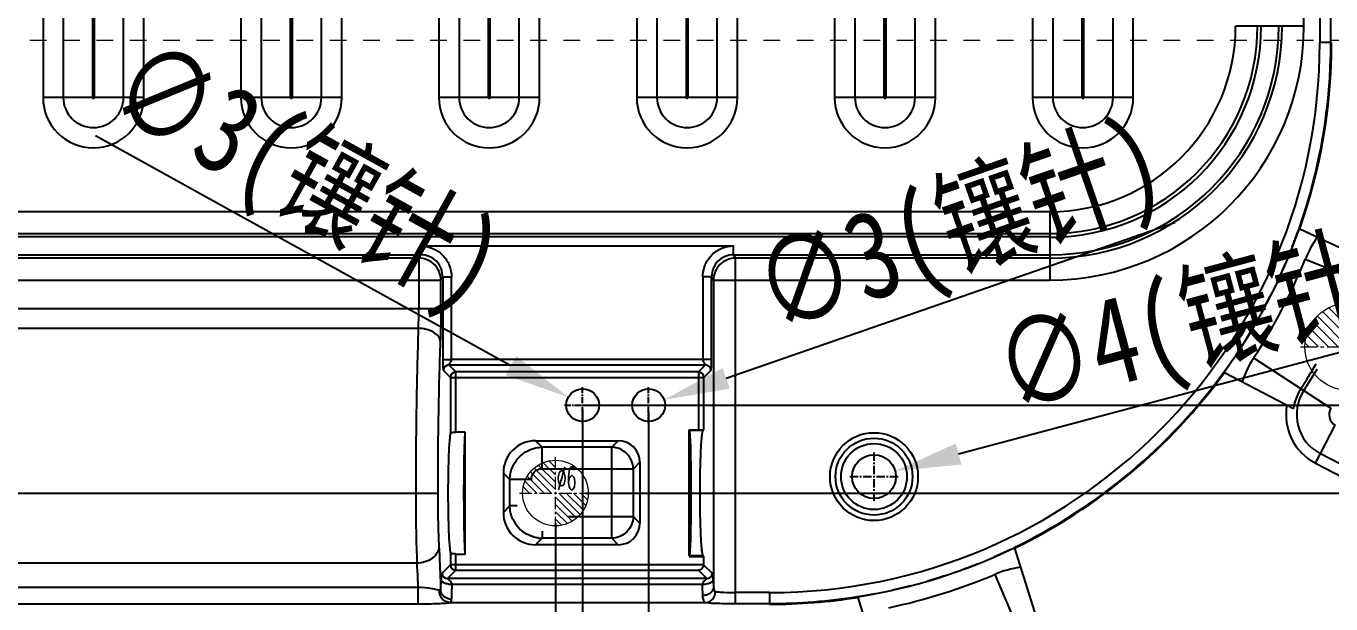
# Model space of a CAD drawing. Header units: millimetres. Extents: x -2895 to -298, y -11750 to -2997.
# Drawn here: x -1733.6 to -1614.3, y -6084 to -6031.1 of the extents above; entities that cross this region are included whole.
import ezdxf
from ezdxf.enums import TextEntityAlignment as Align

# ---------------------------------------------------------------- set-up
doc = ezdxf.new("R2010")
doc.units = ezdxf.units.MM
doc.header["$LTSCALE"] = 16.335
doc.header["$PDMODE"] = 3
doc.header["$PDSIZE"] = 0.3125
doc.linetypes.add('CENTER', pattern=[0.6, 0.375, -0.075, 0.075, -0.075])
doc.linetypes.add('HIDDEN', pattern=[0.2, 0.1, -0.1])
doc.layers.get('0').update_dxf_attribs({"linetype": 'CONTINUOUS'})
doc.layers.get('Defpoints').update_dxf_attribs({"linetype": 'CONTINUOUS'})
doc.layers.add('cool', color=153, linetype='HIDDEN', lineweight=9)
doc.layers.add('epin', color=13, linetype='CONTINUOUS', lineweight=9)
doc.layers.add('DEFAULT_2', color=8, linetype='HIDDEN')
doc.styles.get("Standard").update_dxf_attribs({"font": 'txt', "width": 0.8})
doc.styles.add('TXT05', font='txt.shx', dxfattribs={"width": 0.5, "bigfont": 'gbcbig.shx'})
doc.dimstyles.new('ISO-25', dxfattribs={"dimtxt": 8, "dimasz": 6, "dimexe": 0, "dimexo": 0, "dimgap": 0, "dimtad": 1, "dimdsep": 46, "dimtxsty": 'Standard', "dimcen": 0, "dimclrd": 4, "dimclre": 4, "dimclrt": 6, "dimazin": 0, "dimtfac": 1, "dimtofl": 0, "dimtmove": 0, "dimatfit": 3, "dimfxl": 0, "dimarcsym": 0})

# ---------------------------------------------------------------- blocks, each defined once
blk = doc.blocks.new('147')
at = {"layer": 'cool', "ltscale": 0.932966}
blk.add_line((229.57, -3857.57), (-211.77, -3857.57), dxfattribs=at)
blk = doc.blocks.new('*D1431')
at = {"color": 4, "lineweight": -2}
for p, q in [((-1614.35, -5795.47), (-1505.71, -5795.47)), ((-1505.71, -5801.47), (-1505.71, -6169.47)), ((-1623.88, -6175.47), (-1505.71, -6175.47))]:
    blk.add_line(p, q, dxfattribs=at)
at = {"color": 4}
for points in [[(-1506.71, -5801.47), (-1504.71, -5801.47), (-1505.71, -5795.47)], [(-1506.71, -6169.47), (-1504.71, -6169.47), (-1505.71, -6175.47)]]:
    blk.add_solid(points, dxfattribs=at)
at = {"layer": 'Defpoints', "color": 0}
for p in [(-1614.35, -5795.47), (-1623.88, -6175.47), (-1505.71, -6175.47)]:
    blk.add_point(p, dxfattribs=at)
at = {"color": 6, "insert": (-1509.71, -5974.79), "char_height": 8, "attachment_point": 5, "rotation": 90}
blk.add_mtext('380', dxfattribs=at)
blk = doc.blocks.new('*D1432')
at = {"color": 4, "lineweight": -2}
blk.add_line((-1628.55, -6049.15), (-1669.56, -6063.36), dxfattribs=at)
at = {"color": 4}
blk.add_solid([(-1669.89, -6062.41), (-1669.23, -6064.3), (-1675.23, -6065.32)], dxfattribs=at)
at = {"layer": 'Defpoints', "color": 0}
for p in [(-1675.23, -6065.32), (-1678.06, -6066.31)]:
    blk.add_point(p, dxfattribs=at)
at = {"color": 6, "insert": (-1647.95, -6050.28), "char_height": 8, "attachment_point": 5, "rotation": 19.11}
blk.add_mtext('∅3(镶针)', dxfattribs=at)
blk = doc.blocks.new('*D1433')
at = {"color": 4, "lineweight": -2}
blk.add_line((-1727.2, -6041.14), (-1689.24, -6062.18), dxfattribs=at)
at = {"color": 4}
blk.add_solid([(-1688.75, -6061.31), (-1689.72, -6063.06), (-1683.99, -6065.09)], dxfattribs=at)
at = {"layer": 'Defpoints', "color": 0}
for p in [(-1683.99, -6065.09), (-1681.36, -6066.54)]:
    blk.add_point(p, dxfattribs=at)
at = {"color": 6, "insert": (-1708.28, -6045.58), "char_height": 8, "attachment_point": 5, "rotation": 331.011}
blk.add_mtext('∅3(镶针)', dxfattribs=at)
blk = doc.blocks.new('*D1436')
at = {"color": 4, "lineweight": -2}
blk.add_line((-1682.68, -6065.82), (-1520.13, -6065.82), dxfattribs=at)
at = {"layer": 'Defpoints', "color": 0}
for p in [(-1781.67, -5985.47), (-1682.68, -6065.82), (-1538.53, -6065.82)]:
    blk.add_point(p, dxfattribs=at)
at = {"color": 6, "insert": (-1529.33, -6062.82), "char_height": 6, "attachment_point": 5}
blk.add_mtext('80.35', dxfattribs=at)
blk = doc.blocks.new('*D1437')
at = {"color": 4, "lineweight": -2}
for p, q in [((-1562.53, -6060.47), (-1550.53, -6058.88)), ((-1550.53, -6058.88), (-1530.53, -6058.88)), ((-1608.27, -6060.47), (-1562.53, -6060.47))]:
    blk.add_line(p, q, dxfattribs=at)
at = {"layer": 'Defpoints', "color": 0}
for p in [(-1781.67, -5985.47), (-1538.53, -6058.88), (-1608.27, -6060.47)]:
    blk.add_point(p, dxfattribs=at)
at = {"color": 6, "insert": (-1534.53, -6055.88), "char_height": 6, "attachment_point": 5}
blk.add_mtext('75', dxfattribs=at)
blk = doc.blocks.new('*D1438')
at = {"color": 4, "lineweight": -2}
for p, q in [((-1682.42, -6073.85), (-1562.53, -6073.85)), ((-1562.53, -6073.85), (-1550.53, -6074.85)), ((-1550.53, -6074.85), (-1519.33, -6074.85))]:
    blk.add_line(p, q, dxfattribs=at)
at = {"layer": 'Defpoints', "color": 0}
for p in [(-1781.67, -5985.47), (-1682.42, -6073.85), (-1538.53, -6074.85)]:
    blk.add_point(p, dxfattribs=at)
at = {"color": 6, "insert": (-1528.93, -6071.85), "char_height": 6, "attachment_point": 5}
blk.add_mtext('88.38', dxfattribs=at)
blk = doc.blocks.new('*D1439')
at = {"color": 4, "lineweight": -2}
for p, q in [((-1562.53, -6090.47), (-1550.53, -6087.46)), ((-1550.53, -6087.46), (-1528.13, -6087.46)), ((-1643.27, -6090.47), (-1562.53, -6090.47))]:
    blk.add_line(p, q, dxfattribs=at)
at = {"layer": 'Defpoints', "color": 0}
for p in [(-1781.67, -5985.47), (-1538.53, -6087.46), (-1643.27, -6090.47)]:
    blk.add_point(p, dxfattribs=at)
at = {"color": 6, "insert": (-1533.33, -6084.46), "char_height": 6, "attachment_point": 5}
blk.add_mtext('105', dxfattribs=at)
blk = doc.blocks.new('*D1440')
at = {"color": 4, "lineweight": -2}
for p, q in [((-1755.27, -6093.97), (-1562.53, -6093.97)), ((-1562.53, -6093.97), (-1550.53, -6094.97)), ((-1550.53, -6094.97), (-1521.73, -6094.97))]:
    blk.add_line(p, q, dxfattribs=at)
at = {"layer": 'Defpoints', "color": 0}
for p in [(-1781.67, -5985.47), (-1755.27, -6093.97), (-1538.53, -6094.97)]:
    blk.add_point(p, dxfattribs=at)
at = {"color": 6, "insert": (-1530.13, -6091.97), "char_height": 6, "attachment_point": 5}
blk.add_mtext('108.5', dxfattribs=at)
blk = doc.blocks.new('*D1441')
at = {"color": 4, "lineweight": -2}
blk.add_line((-1584.18, -6110.47), (-1527.33, -6110.47), dxfattribs=at)
at = {"layer": 'Defpoints', "color": 0}
for p in [(-1781.67, -5985.47), (-1584.18, -6110.47), (-1538.53, -6110.47)]:
    blk.add_point(p, dxfattribs=at)
at = {"color": 6, "insert": (-1532.93, -6107.47), "char_height": 6, "attachment_point": 5}
blk.add_mtext('125', dxfattribs=at)
blk = doc.blocks.new('*D1442')
at = {"color": 4, "lineweight": -2}
blk.add_line((-1567.87, -6145.47), (-1528.13, -6145.47), dxfattribs=at)
at = {"layer": 'Defpoints', "color": 0}
for p in [(-1781.67, -5985.47), (-1567.87, -6145.47), (-1538.53, -6145.47)]:
    blk.add_point(p, dxfattribs=at)
at = {"color": 6, "insert": (-1533.33, -6142.47), "char_height": 6, "attachment_point": 5}
blk.add_mtext('160', dxfattribs=at)
blk = doc.blocks.new('*D1378')
at = {"color": 4, "lineweight": -2}
blk.add_line((-1711.67, -6097.97), (-1711.67, -6190.08), dxfattribs=at)
at = {"layer": 'Defpoints', "color": 0}
for p in [(-1781.67, -5985.47), (-1711.67, -6097.97), (-1711.67, -6182.88)]:
    blk.add_point(p, dxfattribs=at)
at = {"color": 6, "insert": (-1714.67, -6186.48), "char_height": 6, "attachment_point": 5, "rotation": 90}
blk.add_mtext('70', dxfattribs=at)
blk = doc.blocks.new('*D1379')
at = {"color": 4, "lineweight": -2}
for p, q in [((-1685.17, -6076.6), (-1685.17, -6158.88)), ((-1685.17, -6158.88), (-1696.15, -6170.88)), ((-1696.15, -6170.88), (-1696.15, -6197.28))]:
    blk.add_line(p, q, dxfattribs=at)
at = {"layer": 'Defpoints', "color": 0}
for p in [(-1781.67, -5985.47), (-1685.17, -6076.6), (-1696.15, -6182.88)]:
    blk.add_point(p, dxfattribs=at)
at = {"color": 6, "insert": (-1699.15, -6190.08), "char_height": 6, "attachment_point": 5, "rotation": 90}
blk.add_mtext('96.5', dxfattribs=at)
blk = doc.blocks.new('*D1380')
at = {"color": 4, "lineweight": -2}
for p, q in [((-1682.68, -6066.18), (-1682.68, -6158.88)), ((-1682.68, -6158.88), (-1686.5, -6170.88)), ((-1686.5, -6170.88), (-1686.5, -6202.08))]:
    blk.add_line(p, q, dxfattribs=at)
at = {"layer": 'Defpoints', "color": 0}
for p in [(-1781.67, -5985.47), (-1682.68, -6066.18), (-1686.5, -6182.88)]:
    blk.add_point(p, dxfattribs=at)
at = {"color": 6, "insert": (-1689.5, -6192.48), "char_height": 6, "attachment_point": 5, "rotation": 90}
blk.add_mtext('98.99', dxfattribs=at)
blk = doc.blocks.new('*D1381')
at = {"color": 4, "lineweight": -2}
blk.add_line((-1676.65, -6066.45), (-1676.65, -6203.68), dxfattribs=at)
at = {"layer": 'Defpoints', "color": 0}
for p in [(-1781.67, -5985.47), (-1676.65, -6066.45), (-1676.65, -6182.88)]:
    blk.add_point(p, dxfattribs=at)
at = {"color": 6, "insert": (-1679.65, -6193.28), "char_height": 6, "attachment_point": 5, "rotation": 90}
blk.add_mtext('105.02', dxfattribs=at)
blk = doc.blocks.new('*D1382')
at = {"color": 4, "lineweight": -2}
blk.add_line((-1647.67, -6092.39), (-1647.67, -6194.08), dxfattribs=at)
at = {"layer": 'Defpoints', "color": 0}
for p in [(-1781.67, -5985.47), (-1647.67, -6092.39), (-1647.67, -6182.88)]:
    blk.add_point(p, dxfattribs=at)
at = {"color": 6, "insert": (-1650.67, -6188.48), "char_height": 6, "attachment_point": 5, "rotation": 90}
blk.add_mtext('134', dxfattribs=at)
blk = doc.blocks.new('*D1383')
at = {"color": 4, "lineweight": -2}
for p, q in [((-1612.67, -6064.87), (-1612.67, -6158.88)), ((-1612.67, -6158.88), (-1611.67, -6170.88)), ((-1611.67, -6170.88), (-1611.67, -6194.08))]:
    blk.add_line(p, q, dxfattribs=at)
at = {"layer": 'Defpoints', "color": 0}
for p in [(-1781.67, -5985.47), (-1612.67, -6064.87), (-1611.67, -6182.88)]:
    blk.add_point(p, dxfattribs=at)
at = {"color": 6, "insert": (-1614.67, -6188.48), "char_height": 6, "attachment_point": 5, "rotation": 90}
blk.add_mtext('169', dxfattribs=at)
blk = doc.blocks.new('*D1384')
at = {"color": 4, "lineweight": -2}
for p, q in [((-1605.67, -6014.75), (-1605.67, -6158.88)), ((-1605.67, -6158.88), (-1604.17, -6170.88)), ((-1604.17, -6170.88), (-1604.17, -6194.08))]:
    blk.add_line(p, q, dxfattribs=at)
at = {"layer": 'Defpoints', "color": 0}
for p in [(-1781.67, -5985.47), (-1605.67, -6014.75), (-1604.17, -6182.88)]:
    blk.add_point(p, dxfattribs=at)
at = {"color": 6, "insert": (-1607.17, -6188.48), "char_height": 6, "attachment_point": 5, "rotation": 90}
blk.add_mtext('176', dxfattribs=at)
blk = doc.blocks.new('*D1443')
at = {"color": 4, "lineweight": -2}
blk.add_line((-1576.67, -6141.94), (-1576.67, -6194.88), dxfattribs=at)
at = {"layer": 'Defpoints', "color": 0}
for p in [(-1781.67, -5985.47), (-1576.67, -6141.94), (-1576.67, -6182.88)]:
    blk.add_point(p, dxfattribs=at)
at = {"color": 6, "insert": (-1579.67, -6188.88), "char_height": 6, "attachment_point": 5, "rotation": 90}
blk.add_mtext('205', dxfattribs=at)
blk = doc.blocks.new('*D1445')
at = {"color": 4, "lineweight": -2}
blk.add_line((-1606.38, -6059.1), (-1648.31, -6070.29), dxfattribs=at)
at = {"color": 4}
blk.add_solid([(-1648.57, -6069.32), (-1648.06, -6071.25), (-1654.11, -6071.83)], dxfattribs=at)
at = {"layer": 'Defpoints', "color": 0}
for p in [(-1654.11, -6071.83), (-1657.98, -6072.86)]:
    blk.add_point(p, dxfattribs=at)
at = {"color": 6, "insert": (-1625.81, -6058.81), "char_height": 8, "attachment_point": 5, "rotation": 14.9362}
blk.add_mtext('∅4(镶针)', dxfattribs=at)
blk = doc.blocks.new('epin_ejp_8')
at = {"layer": 'epin'}
h = blk.add_hatch(dxfattribs=at)
h.set_pattern_fill('_ANSI31', color=123, scale=0.2, angle=90, style=0)
h.set_pattern_definition([(135, (-263.1036, 1313.3417), (-0.4490128, -0.4490128), [])])
h.paths.add_polyline_path([(0, 4, 0.414214), (-4, 0), (0, 0)])
h.paths.add_polyline_path([(4, 0), (0, 0), (0, -4, 0.414214)])
at = {"layer": 'epin', "color": 1, "linetype": 'CENTER', "ltscale": 0.248791}
for p, q in [((0, -4.4), (0, 4.4)), ((-4.4, 0), (4.4, 0))]:
    blk.add_line(p, q, dxfattribs=at)
at = {"layer": 'epin'}
blk.add_circle((0, 0), 4, dxfattribs=at)
at = {"layer": 'epin', "color": 6, "style": 'TXT05', "width": 0.5}
blk.add_text('%%c8', height=2.8, dxfattribs=at).set_placement((1.33, 1.8), align=Align.MIDDLE)
blk = doc.blocks.new('epin_ejp_6')
at = {"layer": 'epin'}
h = blk.add_hatch(dxfattribs=at)
h.set_pattern_fill('_ANSI31', color=123, scale=0.15, angle=90, style=0)
h.set_pattern_definition([(135, (89.59405, 3806.95057), (-0.336759605, -0.336759605), [])])
h.paths.add_polyline_path([(0, 3, 0.414214), (-3, 0), (0, 0)])
h.paths.add_polyline_path([(3, 0), (0, 0), (0, -3, 0.414214)])
at = {"layer": 'epin', "color": 1, "linetype": 'CENTER', "ltscale": 0.186593}
for p, q in [((0, -3.3), (0, 3.3)), ((-3.3, 0), (3.3, 0))]:
    blk.add_line(p, q, dxfattribs=at)
at = {"layer": 'epin'}
blk.add_circle((0, 0), 3, dxfattribs=at)
at = {"layer": 'epin', "color": 6, "style": 'TXT05', "width": 0.5}
blk.add_text('%%c6', height=2.1, dxfattribs=at).set_placement((0.12, 0.3))
blk = doc.blocks.new('1236')
at = {"layer": 'epin'}
for name, p in [('epin_ejp_8', (-3305.72, 4085.45)), ('epin_ejp_6', (-3378.22, 4072.06))]:
    blk.add_blockref(name, p, dxfattribs=at)

msp = doc.modelspace()

# ---------------------------------------------------------------- linework, layer by layer
at = {"color": 7, "linetype": 'Continuous'}
for p, q in [((-1616.741, -6031.143), (-1616.741, -5878.552)), ((-1615.291, -5878.552), (-1615.291, -6032.65)), ((-1695.826, -5891.95), (-1695.826, -6037.675)), ((-1693.973, -5891.95), (-1693.973, -6037.675)), ((-1691.286, -6037.675), (-1691.286, -5891.95)), ((-1691.153, -5891.95), (-1691.153, -6037.675)), ((-1688.466, -6037.675), (-1688.466, -5891.95)), ((-1686.613, -6037.675), (-1686.613, -5891.95)), ((-1677.736, -5891.95), (-1677.736, -6037.675)), ((-1675.883, -5891.95), (-1675.883, -6037.675)), ((-1673.196, -6037.675), (-1673.196, -5891.95)), ((-1673.063, -5891.95), (-1673.063, -6037.675)), ((-1670.376, -6037.675), (-1670.376, -5891.95)), ((-1668.523, -6037.675), (-1668.523, -5891.95)), ((-1659.646, -5891.95), (-1659.646, -6037.675)), ((-1657.793, -5891.95), (-1657.793, -6037.675)), ((-1655.106, -6037.675), (-1655.106, -5891.95)), ((-1654.973, -5891.95), (-1654.973, -6037.675)), ((-1652.286, -6037.675), (-1652.286, -5891.95)), ((-1650.433, -6037.675), (-1650.433, -5891.95)), ((-1641.556, -5891.95), (-1641.556, -6037.675)), ((-1639.703, -5891.95), (-1639.703, -6037.675)), ((-1637.016, -6037.675), (-1637.016, -5891.95)), ((-1636.883, -5891.95), (-1636.883, -6037.675)), ((-1634.196, -6037.675), (-1634.196, -5891.95)), ((-1632.343, -6037.675), (-1632.343, -5891.95)), ((-1732.006, -5940.19), (-1732.006, -6037.675)), ((-1730.153, -5940.19), (-1730.153, -6037.675)), ((-1727.466, -6037.675), (-1727.466, -5940.19)), ((-1727.333, -5940.19), (-1727.333, -6037.675)), ((-1724.646, -6037.675), (-1724.646, -5940.19)), ((-1722.793, -6037.675), (-1722.793, -5940.19)), ((-1713.916, -5940.19), (-1713.916, -6037.675)), ((-1712.063, -5940.19), (-1712.063, -6037.675)), ((-1709.376, -6037.675), (-1709.376, -5940.19)), ((-1709.243, -5940.19), (-1709.243, -6037.675)), ((-1706.556, -6037.675), (-1706.556, -5940.19)), ((-1704.703, -6037.675), (-1704.703, -5940.19)), ((-1614.287, -6032.65), (-1614.287, -6020.758)), ((-1620.682, -6031.143), (-1622.988, -6031.143)), ((-1616.741, -6031.143), (-1620.649, -6031.143)), ((-1614.216, -6032.65), (-1615.291, -6032.65)), ((-1727.466, -6037.675), (-1732.006, -6037.675)), ((-1722.793, -6037.675), (-1727.333, -6037.675)), ((-1709.376, -6037.675), (-1713.916, -6037.675)), ((-1704.703, -6037.675), (-1709.243, -6037.675)), ((-1691.286, -6037.675), (-1695.826, -6037.675)), ((-1686.613, -6037.675), (-1691.153, -6037.675)), ((-1673.196, -6037.675), (-1677.736, -6037.675)), ((-1668.523, -6037.675), (-1673.063, -6037.675)), ((-1655.106, -6037.675), (-1659.646, -6037.675)), ((-1650.433, -6037.675), (-1654.973, -6037.675)), ((-1637.016, -6037.675), (-1641.556, -6037.675)), ((-1632.343, -6037.675), (-1636.883, -6037.675)), ((-1639.964, -6048.119), (-1923.374, -6048.119)), ((-1639.964, -6048.119), (-1639.964, -6050.425)), ((-1923.374, -6050.122), (-1639.964, -6050.122)), ((-1639.964, -6050.425), (-1923.374, -6050.425)), ((-1639.964, -6050.459), (-1639.964, -6054.366)), ((-1617.125, -6049.694), (-1610.639, -6052.718)), ((-1697.469, -6051.278), (-1697.469, -6052.061)), ((-1697.355, -6051.253), (-1668.872, -6051.253)), ((-1668.89, -6052.061), (-1668.89, -6051.253)), ((-1865.87, -6052.061), (-1697.469, -6052.061)), ((-1697.65, -6052.363), (-1865.689, -6052.363)), ((-1697.65, -6052.363), (-1697.469, -6052.061)), ((-1697.65, -6052.363), (-1697.65, -6057.011)), ((-1668.89, -6052.061), (-1639.964, -6052.061)), ((-1668.89, -6052.061), (-1668.709, -6052.363)), ((-1639.964, -6052.363), (-1668.709, -6052.363)), ((-1668.709, -6083.955), (-1668.709, -6052.363)), ((-1608.82, -6055.641), (-1616.632, -6052.477)), ((-1695.467, -6054.072), (-1695.643, -6054.366)), ((-1695.467, -6054.072), (-1694.664, -6054.072)), ((-1695.467, -6054.072), (-1695.467, -6061.633)), ((-1694.664, -6061.633), (-1694.664, -6054.072)), ((-1671.695, -6054.069), (-1671.695, -6061.633)), ((-1670.892, -6054.072), (-1671.695, -6054.072)), ((-1670.716, -6054.366), (-1670.892, -6054.072)), ((-1670.892, -6061.633), (-1670.892, -6054.072)), ((-1867.696, -6054.366), (-1695.643, -6054.366)), ((-1695.643, -6057.011), (-1695.643, -6054.366)), ((-1670.716, -6054.366), (-1639.964, -6054.366)), ((-1670.716, -6054.366), (-1670.716, -6082.447)), ((-1695.643, -6057.011), (-1867.696, -6057.011)), ((-1865.638, -6058.781), (-1697.701, -6058.781)), ((-1621.341, -6061.491), (-1614.279, -6066.095)), ((-1694.762, -6063.277), (-1695.402, -6062.637)), ((-1694.9, -6062.135), (-1671.459, -6062.135)), ((-1694.9, -6062.135), (-1694.26, -6062.775)), ((-1671.695, -6061.633), (-1694.664, -6061.633)), ((-1672.099, -6062.775), (-1671.459, -6062.135)), ((-1670.957, -6062.637), (-1671.597, -6063.277)), ((-1694.762, -6063.277), (-1671.597, -6063.277)), ((-1694.762, -6063.277), (-1694.762, -6068.375)), ((-1672.099, -6062.775), (-1694.26, -6062.775)), ((-1694.26, -6068.285), (-1694.26, -6062.775)), ((-1672.099, -6062.775), (-1672.099, -6068.066)), ((-1671.597, -6068.041), (-1671.597, -6063.277)), ((-1624.009, -6062.822), (-1617.699, -6066.117)), ((-1693.43, -6068.285), (-1694.26, -6068.285)), ((-1693.43, -6079.425), (-1693.43, -6068.285)), ((-1672.928, -6068.066), (-1672.099, -6068.066)), ((-1672.928, -6068.066), (-1672.894, -6068.134)), ((-1672.928, -6079.582), (-1672.928, -6068.066)), ((-1671.69, -6068.134), (-1672.894, -6068.134)), ((-1671.597, -6068.041), (-1671.69, -6068.134)), ((-1615.695, -6071.112), (-1613.877, -6067.63)), ((-1686.974, -6069.063), (-1679.421, -6069.063)), ((-1686.974, -6069.063), (-1686.384, -6069.654)), ((-1680.011, -6069.654), (-1686.384, -6069.654)), ((-1686.384, -6071.623), (-1686.384, -6069.654)), ((-1680.011, -6069.654), (-1679.421, -6069.063)), ((-1680.011, -6077.989), (-1680.011, -6069.654)), ((-1678.042, -6071.623), (-1677.451, -6071.033)), ((-1677.451, -6071.033), (-1677.451, -6076.609)), ((-1604.566, -6075.826), (-1615.245, -6070.249)), ((-1689.928, -6072.018), (-1689.338, -6072.608)), ((-1689.928, -6072.018), (-1689.928, -6075.625)), ((-1686.384, -6071.623), (-1678.042, -6071.623)), ((-1678.042, -6076.019), (-1678.042, -6071.623)), ((-1615.695, -6071.112), (-1605.017, -6076.689)), ((-1687.307, -6072.611), (-1689.338, -6072.608)), ((-1689.338, -6075.034), (-1689.338, -6072.608)), ((-1867.409, -6073.855), (-1695.93, -6073.855)), ((-1689.928, -6075.625), (-1689.338, -6075.034)), ((-1688.663, -6075.034), (-1689.338, -6075.034)), ((-1678.042, -6076.019), (-1683.959, -6076.019)), ((-1677.451, -6076.609), (-1678.042, -6076.019)), ((-1686.974, -6078.579), (-1686.384, -6077.989)), ((-1686.384, -6077.343), (-1686.384, -6077.989)), ((-1680.011, -6077.989), (-1686.384, -6077.989)), ((-1679.421, -6078.579), (-1680.011, -6077.989)), ((-1694.762, -6079.335), (-1694.762, -6080.413)), ((-1679.421, -6078.579), (-1686.974, -6078.579)), ((-1643.214, -6078.896), (-1641.082, -6085.687)), ((-1697.821, -6080.271), (-1865.518, -6080.271)), ((-1695.525, -6081.177), (-1694.762, -6080.413)), ((-1671.622, -6080.401), (-1694.762, -6080.413)), ((-1694.26, -6079.425), (-1693.43, -6079.425)), ((-1694.26, -6080.915), (-1694.26, -6079.425)), ((-1672.894, -6079.576), (-1672.928, -6079.644)), ((-1672.928, -6079.644), (-1671.622, -6079.644)), ((-1672.894, -6079.576), (-1671.69, -6079.576)), ((-1671.69, -6079.576), (-1671.622, -6079.644)), ((-1671.622, -6079.644), (-1671.622, -6080.401)), ((-1671.622, -6080.401), (-1670.834, -6081.177)), ((-1694.26, -6080.915), (-1695.023, -6081.678)), ((-1671.336, -6081.678), (-1695.023, -6081.678)), ((-1694.26, -6080.915), (-1672.099, -6080.915)), ((-1671.336, -6081.678), (-1672.099, -6080.915)), ((-1644.993, -6081.289), (-1641.707, -6089.05)), ((-1865.635, -6082.457), (-1697.704, -6082.457)), ((-1697.704, -6083.985), (-1697.704, -6082.457)), ((-1671.749, -6082.225), (-1694.61, -6082.225)), ((-1665.592, -6082.951), (-1668.709, -6082.951)), ((-1665.592, -6082.951), (-1665.592, -6084.026)), ((-1865.635, -6083.985), (-1697.704, -6083.985)), ((-1694.802, -6083.864), (-1671.44, -6083.864)), ((-1668.709, -6083.955), (-1665.592, -6083.955)), ((-1657.525, -6083.389), (-1655.394, -6090.179))]:
    msp.add_line(p, q, dxfattribs=at)
at = {"color": 1, "linetype": 'CENTER', "ltscale": 0.093297}
for p, q in [((-1682.677, -6067.465), (-1682.677, -6064.165)), ((-1676.647, -6067.465), (-1676.647, -6064.165)), ((-1684.327, -6065.815), (-1681.027, -6065.815)), ((-1678.297, -6065.815), (-1674.997, -6065.815))]:
    msp.add_line(p, q, dxfattribs=at)
at = {"color": 1, "linetype": 'CENTER', "ltscale": 0.124395}
for p, q in [((-1656.044, -6074.548), (-1656.044, -6070.148)), ((-1658.244, -6072.348), (-1653.844, -6072.348))]:
    msp.add_line(p, q, dxfattribs=at)
at = {"color": 2, "linetype": 'Continuous'}
for centre in [(-1682.677, -6065.815), (-1676.647, -6065.815)]:
    msp.add_circle(centre, 1.5, dxfattribs=at)
at = {"color": 7, "linetype": 'Continuous'}
for radius in [4.02, 3.518, 3.015]:
    msp.add_circle((-1656.044, -6072.348), radius, dxfattribs=at)
at = {"color": 2}
msp.add_circle((-1656.044, -6072.348), 2, dxfattribs=at)
at = {"color": 7, "linetype": 'Continuous'}
for centre, radius, start, end in [((-1639.964, -6031.143), 23.223, 270, 360), ((-1639.964, -6031.143), 21.221, 270, 0), ((-1639.964, -6031.143), 20.918, 270, 0), ((-1639.964, -6031.143), 19.316, 270, 0), ((-1639.964, -6031.143), 18.979, 270, 0), ((-1639.964, -6031.143), 16.977, 270, 0), ((-1665.592, -6032.65), 50.301, 270, 0), ((-1665.592, -6032.65), 51.305, 340.61751, 0), ((-1665.592, -6032.65), 51.376, 340.62489, 0), ((-1727.399, -6037.675), 4.606, 180, 360), ((-1727.399, -6037.675), 2.753, 180.00013, 359.99987), ((-1727.399, -6037.675), 0.0669, 180, 0), ((-1709.309, -6037.675), 4.606, 180, 360), ((-1709.309, -6037.675), 2.753, 180.00013, 359.99987), ((-1709.309, -6037.675), 0.0669, 180, 0), ((-1691.219, -6037.675), 4.606, 180, 360), ((-1691.219, -6037.675), 2.753, 180.00013, 359.99987), ((-1691.219, -6037.675), 0.0669, 180, 0), ((-1673.129, -6037.675), 4.606, 180, 360), ((-1673.129, -6037.675), 2.753, 180.00013, 359.99987), ((-1673.129, -6037.675), 0.0669, 180, 0), ((-1655.039, -6037.675), 4.606, 180, 360), ((-1655.039, -6037.675), 2.753, 180.00013, 359.99987), ((-1655.039, -6037.675), 0.0669, 180, 0), ((-1636.949, -6037.675), 4.606, 180, 360), ((-1636.949, -6037.675), 2.753, 180.00013, 359.99987), ((-1636.949, -6037.675), 0.0669, 180, 0), ((-1665.592, -6032.65), 51.334, 324.02861, 340.62949), ((-1607.826, -6056.043), 9.5, 143.92921, 157.95147), ((-1665.592, -6032.647), 52.823, 326.90241, 337.95147), ((-1613.346, -6066.697), 9.538, 146.93199, 161.48208), ((-1694.898, -6062.639), 0.504, 90.19992, 179.80008), ((-1671.461, -6062.639), 0.504, 0.20052, 89.79948), ((-1685.439, -6061.627), 14.547, 358.57398, 359.97536), ((-1665.592, -6032.647), 57.969, 326.90241, 329.53194), ((-1665.592, -6032.647), 58.297, 326.90241, 329.17715), ((-1694.258, -6063.279), 0.503, 90.18952, 179.81049), ((-1672.1, -6063.278), 0.503, 0.17221, 89.82779), ((-1665.592, -6032.65), 51.305, 295.82418, 324.02687), ((-1665.592, -6032.65), 51.376, 295.82202, 324.03552), ((-1613.381, -6066.68), 4.355, 146.90241, 172.57438), ((-1613.381, -6066.68), 4.027, 146.90241, 242.42694), ((-1613.381, -6066.68), 5, 169.88454, 242.42694), ((-1613.381, -6066.68), 1.072, 146.90241, 242.42694), ((-1686.313, -6074.964), 3.028, 205.12975, 241.49064), ((-1686.324, -6074.993), 2.996, 262.15529, 268.85362), ((-1665.592, -6032.65), 51.334, 279.0268, 295.82893), ((-1694.258, -6080.412), 0.503, 180.18953, 269.81047), ((-1695.022, -6081.175), 0.504, 180.20374, 269.79626), ((-1671.337, -6081.175), 0.504, 270.20242, 359.79758), ((-1665.592, -6032.647), 52.823, 281.90241, 292.95147), ((-1641.289, -6090.037), 9.5, 98.34222, 112.95147), ((-1665.592, -6032.65), 51.305, 270, 279.0309), ((-1665.592, -6032.65), 51.376, 270, 279.0337)]:
    msp.add_arc(centre, radius, start, end, dxfattribs=at)
for centre, major_axis, ratio, start_param, end_param in [((-1693.409, -6073.855), (0, 5.628), 0.0261859, 0.1433476, 2.9982451), ((-1672.902, -6073.855), (0, 5.729), 0.0261859, -3.0892328, -0.0523599), ((-1672.099, -6068.04), (0.502, 0), 0.0524078, -1.5707963, -0.0523599), ((-1686.882, -6072.11), (2.186, -2.186), 0.9702875, 2.3712736, 3.9119117), ((-1679.482, -6071.094), (1.458, 1.458), 0.9702875, -0.770319, 0.770319), ((-1686.882, -6075.533), (2.186, 2.186), 0.9702875, -3.9119117, -2.3712736), ((-1679.482, -6076.548), (-1.458, 1.458), 0.9702875, -3.9119117, -2.3712736)]:
    msp.add_ellipse(centre, major_axis=major_axis, ratio=ratio, start_param=start_param, end_param=end_param, dxfattribs=at)
for points in [[(-1697.469, -6051.278), (-1697.433, -6051.263), (-1697.393, -6051.249), (-1697.355, -6051.253)], [(-1689.054, -6076.25), (-1689.231, -6075.873), (-1689.33, -6075.45), (-1689.338, -6075.034)], [(-1686.733, -6077.961), (-1687.089, -6077.912), (-1687.442, -6077.796), (-1687.758, -6077.624)]]:
    msp.add_open_spline(points, degree=3, dxfattribs=at)
for points, knots in [([(-1697.355, -6051.253), (-1697, -6051.277), (-1696.288, -6051.442), (-1695.395, -6052.076), (-1694.799, -6052.995), (-1694.668, -6053.715), (-1694.664, -6054.072)], [0, 0, 0, 0, 0.2500656, 0.50001, 0.7499892, 1, 1, 1, 1]), ([(-1671.695, -6054.069), (-1671.692, -6053.702), (-1671.549, -6052.96), (-1670.918, -6052.026), (-1669.981, -6051.396), (-1669.239, -6051.257), (-1668.872, -6051.253)], [0, 0, 0, 0, 0.2500056, 0.4999854, 0.7499732, 1, 1, 1, 1]), ([(-1695.643, -6054.366), (-1695.644, -6054.106), (-1695.751, -6053.58), (-1696.198, -6052.917), (-1696.864, -6052.471), (-1697.39, -6052.365), (-1697.65, -6052.363)], [0, 0, 0, 0, 0.249566, 0.4996031, 0.7498723, 1, 1, 1, 1]), ([(-1695.467, -6054.072), (-1695.466, -6053.559), (-1695.888, -6052.489), (-1696.957, -6052.059), (-1697.469, -6052.061)], [0, 0, 0, 0, 0.500319, 1, 1, 1, 1]), ([(-1668.89, -6052.061), (-1669.402, -6052.059), (-1670.471, -6052.489), (-1670.893, -6053.559), (-1670.892, -6054.072)], [0, 0, 0, 0, 0.4996815, 1, 1, 1, 1]), ([(-1668.709, -6052.363), (-1668.969, -6052.365), (-1669.495, -6052.471), (-1670.161, -6052.917), (-1670.608, -6053.58), (-1670.715, -6054.106), (-1670.716, -6054.366)], [0, 0, 0, 0, 0.2501277, 0.5003969, 0.750434, 1, 1, 1, 1]), ([(-1697.701, -6058.781), (-1697.692, -6058.647), (-1697.661, -6058.057), (-1697.65, -6057.466), (-1697.65, -6057.011)], [0, 0, 0, 0, 0.2279686, 1, 1, 1, 1]), ([(-1695.643, -6057.011), (-1695.643, -6057.272), (-1695.647, -6058.256), (-1695.666, -6059.24), (-1695.693, -6059.962)], [0, 0, 0, 0, 0.2660525, 1, 1, 1, 1]), ([(-1697.701, -6058.781), (-1697.784, -6061.164), (-1697.9, -6066.188), (-1697.937, -6071.213), (-1697.937, -6073.855)], [0, 0, 0, 0, 0.4743361, 1, 1, 1, 1]), ([(-1695.693, -6059.962), (-1695.704, -6059.81), (-1695.853, -6059.468), (-1696.33, -6059.094), (-1696.975, -6058.85), (-1697.458, -6058.787), (-1697.701, -6058.781)], [0, 0, 0, 0, 0.1820175, 0.4214593, 0.7088498, 1, 1, 1, 1]), ([(-1695.693, -6059.962), (-1695.777, -6062.157), (-1695.893, -6066.788), (-1695.93, -6071.42), (-1695.93, -6073.855)], [0, 0, 0, 0, 0.474338, 1, 1, 1, 1]), ([(-1695.467, -6061.633), (-1695.384, -6061.632), (-1695.116, -6061.637), (-1694.848, -6061.633), (-1694.664, -6061.633)], [0, 0, 0, 0, 0.310616, 1, 1, 1, 1]), ([(-1695.467, -6061.633), (-1695.467, -6061.823), (-1695.46, -6062.127), (-1695.445, -6062.432), (-1695.429, -6062.547)], [0, 0, 0, 0, 0.6205647, 1, 1, 1, 1]), ([(-1695.429, -6062.547), (-1695.425, -6062.569), (-1695.42, -6062.598), (-1695.41, -6062.632), (-1695.402, -6062.637)], [0, 0, 0, 0, 0.6980479, 1, 1, 1, 1]), ([(-1694.9, -6062.135), (-1694.902, -6062.131), (-1694.893, -6062.117), (-1694.882, -6062.094), (-1694.857, -6062.058), (-1694.839, -6062.03), (-1694.828, -6062.014)], [0, 0, 0, 0, 0.0858931, 0.2891847, 0.6016506, 1, 1, 1, 1]), ([(-1694.828, -6062.014), (-1694.812, -6061.989), (-1694.74, -6061.871), (-1694.671, -6061.742), (-1694.664, -6061.633)], [0, 0, 0, 0, 0.2177468, 1, 1, 1, 1]), ([(-1670.892, -6061.633), (-1670.975, -6061.63), (-1671.243, -6061.639), (-1671.51, -6061.633), (-1671.695, -6061.633)], [0, 0, 0, 0, 0.310552, 1, 1, 1, 1]), ([(-1671.695, -6061.633), (-1671.691, -6061.685), (-1671.646, -6061.857), (-1671.538, -6061.996), (-1671.475, -6062.099)], [0, 0, 0, 0, 0.3016266, 1, 1, 1, 1]), ([(-1671.475, -6062.099), (-1671.47, -6062.107), (-1671.465, -6062.118), (-1671.457, -6062.132), (-1671.459, -6062.135)], [0, 0, 0, 0, 0.7019723, 1, 1, 1, 1]), ([(-1670.957, -6062.637), (-1670.944, -6062.629), (-1670.935, -6062.565), (-1670.916, -6062.45), (-1670.905, -6062.243), (-1670.899, -6062.083), (-1670.897, -6061.989)], [0, 0, 0, 0, 0.0709816, 0.2559004, 0.5695886, 1, 1, 1, 1]), ([(-1694.762, -6068.375), (-1694.783, -6068.471), (-1694.817, -6068.713), (-1694.88, -6069.373), (-1694.937, -6070.486), (-1694.98, -6072.071), (-1694.995, -6073.855), (-1694.98, -6075.639), (-1694.937, -6077.224), (-1694.88, -6078.338), (-1694.817, -6078.997), (-1694.783, -6079.239), (-1694.762, -6079.335)], [0, 0, 0, 0, 0.0267488, 0.066621, 0.1811962, 0.3311968, 0.5, 0.6688033, 0.8188038, 0.933379, 0.9732512, 1, 1, 1, 1]), ([(-1694.762, -6068.375), (-1694.758, -6068.355), (-1694.698, -6068.322), (-1694.594, -6068.303), (-1694.438, -6068.287), (-1694.323, -6068.285), (-1694.26, -6068.285)], [0, 0, 0, 0, 0.1139084, 0.3307738, 0.6400282, 1, 1, 1, 1]), ([(-1671.69, -6068.134), (-1671.704, -6068.148), (-1671.725, -6068.203), (-1671.751, -6068.307), (-1671.777, -6068.462), (-1671.815, -6068.762), (-1671.856, -6069.25), (-1671.897, -6069.954), (-1671.931, -6070.8), (-1671.956, -6071.755), (-1671.971, -6072.786), (-1671.977, -6073.855), (-1671.971, -6074.925), (-1671.956, -6075.955), (-1671.931, -6076.911), (-1671.897, -6077.756), (-1671.856, -6078.46), (-1671.815, -6078.948), (-1671.777, -6079.248), (-1671.751, -6079.403), (-1671.725, -6079.507), (-1671.704, -6079.562), (-1671.69, -6079.576)], [0, 0, 0, 0, 0.0052954, 0.0147001, 0.0283306, 0.0461671, 0.0938273, 0.1560477, 0.2305982, 0.3148367, 0.4057237, 0.5, 0.5942763, 0.6851633, 0.7694018, 0.8439523, 0.9061727, 0.9538329, 0.9716694, 0.9852999, 0.9947046, 1, 1, 1, 1]), ([(-1689.338, -6072.608), (-1689.33, -6072.227), (-1689.165, -6071.458), (-1688.507, -6070.486), (-1687.535, -6069.827), (-1686.765, -6069.661), (-1686.384, -6069.654)], [0, 0, 0, 0, 0.2494359, 0.4997802, 0.7502365, 1, 1, 1, 1]), ([(-1678.042, -6071.623), (-1678.049, -6071.37), (-1678.164, -6070.861), (-1678.605, -6070.217), (-1679.249, -6069.776), (-1679.758, -6069.661), (-1680.011, -6069.654)], [0, 0, 0, 0, 0.2490406, 0.500017, 0.7509882, 1, 1, 1, 1]), ([(-1687.371, -6072.66), (-1687.371, -6072.548), (-1687.348, -6072.322), (-1687.246, -6072.116), (-1687.181, -6072.025)], [0, 0, 0, 0, 0.5003336, 1, 1, 1, 1]), ([(-1687.181, -6072.025), (-1687.091, -6071.902), (-1686.847, -6071.695), (-1686.537, -6071.623), (-1686.384, -6071.623)], [0, 0, 0, 0, 0.4997383, 1, 1, 1, 1]), ([(-1697.937, -6073.855), (-1697.937, -6075.029), (-1697.919, -6077.168), (-1697.865, -6079.307), (-1697.821, -6080.271)], [0, 0, 0, 0, 0.5487456, 1, 1, 1, 1]), ([(-1695.93, -6073.855), (-1695.93, -6074.753), (-1695.912, -6076.389), (-1695.857, -6078.024), (-1695.813, -6078.761)], [0, 0, 0, 0, 0.5487294, 1, 1, 1, 1]), ([(-1678.042, -6076.019), (-1678.049, -6076.272), (-1678.164, -6076.782), (-1678.605, -6077.425), (-1679.249, -6077.866), (-1679.758, -6077.981), (-1680.011, -6077.989)], [0, 0, 0, 0, 0.249043, 0.500047, 0.7510011, 1, 1, 1, 1]), ([(-1695.813, -6078.761), (-1695.822, -6078.951), (-1695.951, -6079.364), (-1696.42, -6079.862), (-1697.079, -6080.184), (-1697.576, -6080.265), (-1697.821, -6080.271)], [0, 0, 0, 0, 0.208096, 0.4558268, 0.7309068, 1, 1, 1, 1]), ([(-1695.813, -6078.761), (-1695.796, -6079.046), (-1695.728, -6080.347), (-1695.686, -6081.648), (-1695.662, -6082.665)], [0, 0, 0, 0, 0.2191631, 1, 1, 1, 1]), ([(-1694.26, -6079.425), (-1694.323, -6079.425), (-1694.438, -6079.423), (-1694.594, -6079.407), (-1694.698, -6079.388), (-1694.758, -6079.355), (-1694.762, -6079.336)], [0, 0, 0, 0, 0.3599965, 0.669254, 0.8860861, 1, 1, 1, 1]), ([(-1697.704, -6082.457), (-1697.712, -6082.258), (-1697.742, -6081.529), (-1697.782, -6080.8), (-1697.821, -6080.271)], [0, 0, 0, 0, 0.2727709, 1, 1, 1, 1]), ([(-1671.622, -6080.401), (-1671.626, -6080.54), (-1671.738, -6080.799), (-1671.988, -6080.909), (-1672.099, -6080.915)], [0, 0, 0, 0, 0.5564443, 1, 1, 1, 1]), ([(-1695.662, -6082.665), (-1695.656, -6082.61), (-1695.631, -6082.311), (-1695.62, -6082.012), (-1695.614, -6081.767)], [0, 0, 0, 0, 0.1841399, 1, 1, 1, 1]), ([(-1695.525, -6081.177), (-1695.555, -6081.174), (-1695.589, -6081.298), (-1695.599, -6081.469), (-1695.61, -6081.654), (-1695.614, -6081.767)], [0, 0, 0, 0, 0.1461896, 0.4420486, 1, 1, 1, 1]), ([(-1694.61, -6082.225), (-1694.735, -6082.222), (-1694.976, -6082.195), (-1695.332, -6082.095), (-1695.598, -6081.914), (-1695.614, -6081.767)], [0, 0, 0, 0, 0.3256995, 0.6163924, 1, 1, 1, 1]), ([(-1694.592, -6082.225), (-1694.614, -6082.147), (-1694.673, -6082), (-1694.811, -6081.872), (-1694.906, -6081.786), (-1694.969, -6081.737), (-1694.999, -6081.706), (-1695.026, -6081.685), (-1695.023, -6081.678)], [0, 0, 0, 0, 0.3416339, 0.6500585, 0.7832217, 0.8945645, 0.9701548, 1, 1, 1, 1]), ([(-1671.336, -6081.678), (-1671.332, -6081.684), (-1671.36, -6081.706), (-1671.39, -6081.736), (-1671.453, -6081.786), (-1671.547, -6081.872), (-1671.686, -6082), (-1671.744, -6082.147), (-1671.767, -6082.225)], [0, 0, 0, 0, 0.0296993, 0.1054893, 0.2167812, 0.3498846, 0.6582867, 1, 1, 1, 1]), ([(-1670.745, -6081.768), (-1670.76, -6081.914), (-1671.028, -6082.095), (-1671.383, -6082.195), (-1671.624, -6082.222), (-1671.749, -6082.225)], [0, 0, 0, 0, 0.3833739, 0.6741737, 1, 1, 1, 1]), ([(-1670.745, -6081.768), (-1670.748, -6081.655), (-1670.76, -6081.469), (-1670.77, -6081.298), (-1670.804, -6081.174), (-1670.834, -6081.177)], [0, 0, 0, 0, 0.5578871, 0.8538, 1, 1, 1, 1]), ([(-1670.745, -6081.768), (-1670.744, -6081.832), (-1670.737, -6082.058), (-1670.727, -6082.285), (-1670.716, -6082.447)], [0, 0, 0, 0, 0.2830245, 1, 1, 1, 1]), ([(-1697.704, -6082.457), (-1697.294, -6082.464), (-1696.733, -6082.514), (-1696.088, -6082.642), (-1695.849, -6082.71), (-1695.759, -6082.749)], [0, 0, 0, 0, 0.6234327, 0.8508011, 1, 1, 1, 1]), ([(-1694.802, -6083.864), (-1694.938, -6083.862), (-1695.222, -6083.792), (-1695.559, -6083.518), (-1695.742, -6083.141), (-1695.77, -6082.873), (-1695.759, -6082.749)], [0, 0, 0, 0, 0.2503939, 0.516836, 0.7716082, 1, 1, 1, 1]), ([(-1695.759, -6082.749), (-1695.739, -6082.757), (-1695.675, -6082.759), (-1695.665, -6082.694), (-1695.662, -6082.665)], [0, 0, 0, 0, 0.4221503, 1, 1, 1, 1]), ([(-1694.658, -6083.571), (-1694.909, -6083.565), (-1695.297, -6083.42), (-1695.599, -6083.022), (-1695.659, -6082.782), (-1695.662, -6082.665)], [0, 0, 0, 0, 0.5123907, 0.7605045, 1, 1, 1, 1]), ([(-1694.658, -6083.571), (-1694.652, -6083.488), (-1694.627, -6083.04), (-1694.616, -6082.591), (-1694.61, -6082.225)], [0, 0, 0, 0, 0.1838953, 1, 1, 1, 1]), ([(-1671.749, -6082.225), (-1671.747, -6082.321), (-1671.74, -6082.661), (-1671.73, -6083), (-1671.719, -6083.244)], [0, 0, 0, 0, 0.2830662, 1, 1, 1, 1]), ([(-1670.716, -6082.447), (-1670.72, -6082.55), (-1670.785, -6082.766), (-1671.016, -6083.024), (-1671.342, -6083.196), (-1671.592, -6083.24), (-1671.719, -6083.244)], [0, 0, 0, 0, 0.222748, 0.4639106, 0.725888, 1, 1, 1, 1]), ([(-1671.44, -6083.864), (-1671.322, -6083.861), (-1671.081, -6083.801), (-1670.681, -6083.5), (-1670.534, -6083.111), (-1670.529, -6082.86)], [0, 0, 0, 0, 0.2401085, 0.4884396, 1, 1, 1, 1]), ([(-1670.716, -6082.447), (-1670.713, -6082.5), (-1670.706, -6082.596), (-1670.677, -6082.725), (-1670.623, -6082.824), (-1670.56, -6082.857), (-1670.529, -6082.86)], [0, 0, 0, 0, 0.3254695, 0.5967109, 0.8116575, 1, 1, 1, 1]), ([(-1670.529, -6082.86), (-1670.426, -6082.878), (-1670.179, -6082.904), (-1669.572, -6082.942), (-1669.068, -6082.951), (-1668.709, -6082.951)], [0, 0, 0, 0, 0.1716871, 0.4081813, 1, 1, 1, 1]), ([(-1697.704, -6083.985), (-1697.38, -6083.985), (-1696.772, -6083.979), (-1695.944, -6083.956), (-1695.3, -6083.92), (-1694.94, -6083.888), (-1694.802, -6083.864)], [0, 0, 0, 0, 0.3343945, 0.6277962, 0.8547812, 1, 1, 1, 1]), ([(-1694.802, -6083.864), (-1694.782, -6083.859), (-1694.728, -6083.828), (-1694.675, -6083.719), (-1694.662, -6083.626), (-1694.658, -6083.571)], [0, 0, 0, 0, 0.18053, 0.5165719, 1, 1, 1, 1]), ([(-1671.719, -6083.244), (-1671.717, -6083.328), (-1671.704, -6083.478), (-1671.658, -6083.673), (-1671.573, -6083.814), (-1671.483, -6083.857), (-1671.44, -6083.864)], [0, 0, 0, 0, 0.3462755, 0.615585, 0.8200897, 1, 1, 1, 1]), ([(-1671.44, -6083.864), (-1671.071, -6083.905), (-1670.159, -6083.94), (-1669.249, -6083.955), (-1668.709, -6083.955)], [0, 0, 0, 0, 0.4076283, 1, 1, 1, 1])]:
    msp.add_open_spline(points, degree=3, knots=knots, dxfattribs=at)
at = {"layer": 'DEFAULT_2', "color": 8, "linetype": 'HIDDEN'}
for p, q in [((-1617.125, -6049.694), (-1617.164, -6049.676)), ((-1624.047, -6062.803), (-1624.009, -6062.822)), ((-1643.214, -6078.896), (-1643.226, -6078.856)), ((-1657.538, -6083.349), (-1657.525, -6083.389))]:
    msp.add_line(p, q, dxfattribs=at)
for start, end in [(324.02687, 340.61751), (279.0309, 295.82418)]:
    msp.add_arc((-1665.592, -6032.65), 51.305, start, end, dxfattribs=at)

# ---------------------------------------------------------------- block references
for name, p in [('1236', (1693.055, -10145.915)), ('147', (-1790.565, -2174.902))]:
    msp.add_blockref(name, p)

# ---------------------------------------------------------------- dimensions: what is measured, and where the dimension line sits
dim = msp.add_linear_dim(base=(-1505.706, -6175.468), p1=(-1614.348, -5795.468), p2=(-1623.878, -6175.468), angle=90, dimstyle='ISO-25', override={"dimfxl": 1.25})
dim.commit()
dim.dimension.update_dxf_attribs({"geometry": '*D1431', "text_midpoint": (-1505.706, -5974.792), "dimtype": 160})
for feature_location, offset, dtype, picture, middle in [((-1682.677, -6065.815), (144.144, 0), 0, '*D1436', (-1529.333, -6062.815)), ((-1608.269, -6060.468), (69.737, 1.592), 0, '*D1437', (-1534.533, -6055.876)), ((-1682.419, -6073.852), (143.887, -1), 0, '*D1438', (-1528.933, -6071.852)), ((-1643.269, -6090.468), (104.737, 3.008), 0, '*D1439', (-1533.333, -6084.46)), ((-1755.269, -6093.968), (216.737, -1), 0, '*D1440', (-1530.133, -6091.968)), ((-1584.177, -6110.468), (45.644, 0), 0, '*D1441', (-1532.933, -6107.468)), ((-1567.869, -6145.468), (29.337, 0), 0, '*D1442', (-1533.333, -6142.468)), ((-1711.669, -6097.968), (0, -84.913), 1, '*D1378', (-1714.669, -6186.481)), ((-1685.169, -6076.602), (-10.983, -106.279), 1, '*D1379', (-1699.152, -6190.081)), ((-1682.677, -6066.185), (-3.821, -116.696), 1, '*D1380', (-1689.498, -6192.481)), ((-1676.647, -6066.449), (0, -116.432), 1, '*D1381', (-1679.647, -6193.281)), ((-1647.669, -6092.389), (0, -90.492), 1, '*D1382', (-1650.669, -6188.481)), ((-1612.669, -6064.868), (1, -118.013), 1, '*D1383', (-1614.669, -6188.481)), ((-1605.669, -6014.745), (1.5, -168.136), 1, '*D1384', (-1607.169, -6188.481)), ((-1576.669, -6141.943), (0, -40.938), 1, '*D1443', (-1579.669, -6188.881))]:
    dim = msp.add_ordinate_dim(feature_location=feature_location, offset=offset, dtype=dtype, origin=(-1781.669, -5985.468), dimstyle='ISO-25', override={"dimtxt": 6, "dimfxl": 1.25})
    dim.commit()
    dim.dimension.update_dxf_attribs({"geometry": picture, "text_midpoint": middle})
for p1, p2, picture, middle in [((-1681.365, -6066.542), (-1683.989, -6065.088), '*D1433', (-1708.281, -6045.582)), ((-1678.064, -6066.306), (-1675.23, -6065.324), '*D1432', (-1647.951, -6050.275)), ((-1657.977, -6072.863), (-1654.112, -6071.832), '*D1445', (-1625.81, -6058.809))]:
    dim = msp.add_diameter_dim_2p(p1=p1, p2=p2, text='<>(镶针)', dimstyle='ISO-25', override={"dimfxl": 1.25})
    dim.commit()
    dim.dimension.update_dxf_attribs({"geometry": picture, "text_midpoint": middle})

doc.saveas('drawing.dxf')
